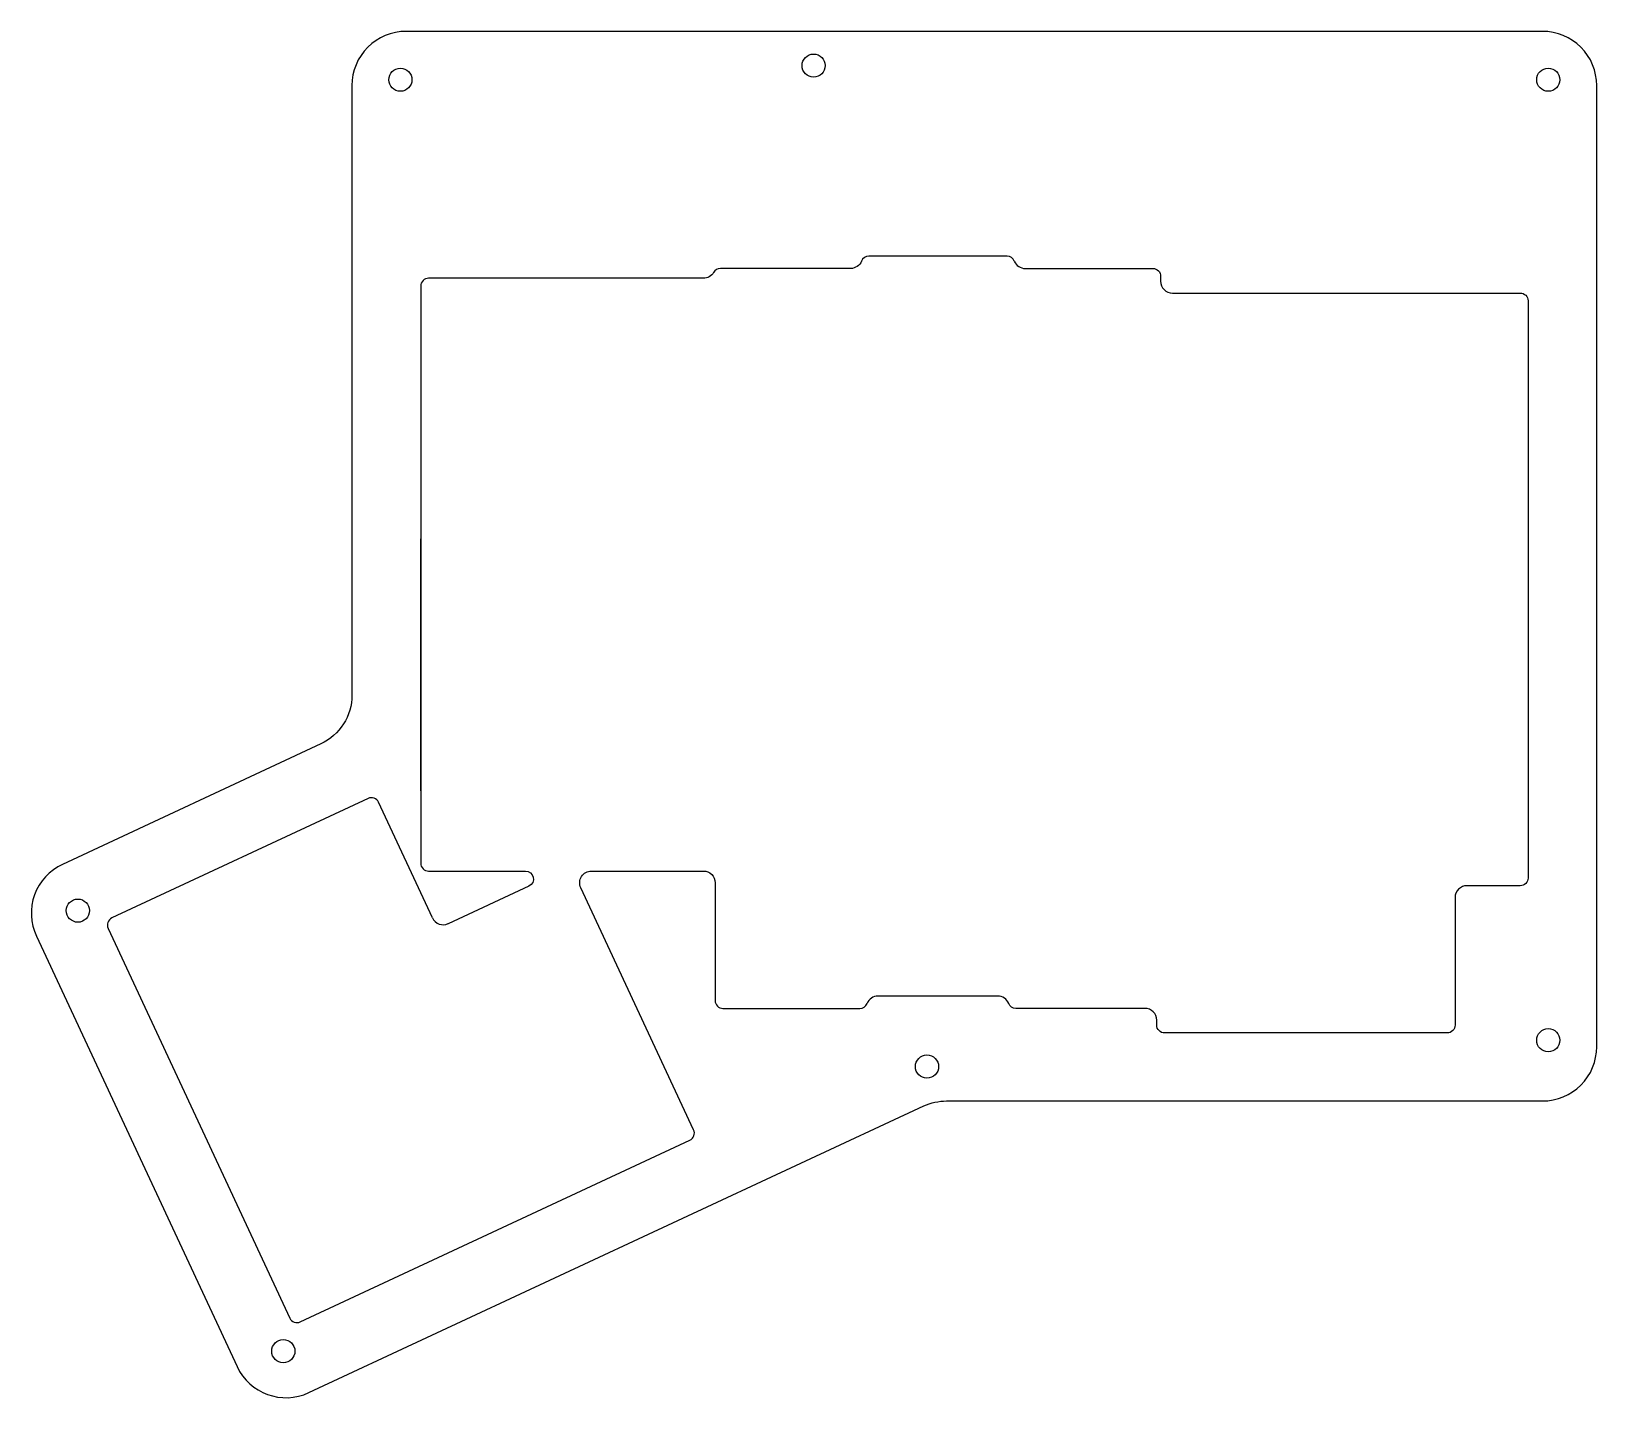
# Model space of a CAD drawing. Extents: x 12 to 215, y 10 to 187.
import ezdxf

# ---------------------------------------------------------------- set-up
doc = ezdxf.new("R2010")
doc.units = 0
doc.layers.get('0').update_dxf_attribs({"color": 1})

msp = doc.modelspace()

# ---------------------------------------------------------------- linework, layer by layer
for p, q in [((62.62, 153.63), (62.61, 88.32)), ((55.81, 87.32), (22.66, 71.86)), ((64.14, 71.86), (57.16, 86.83)), ((76.63, 76), (66.17, 71.12)), ((97.94, 44.46), (83.34, 75.77)), ((47.03, 19.6), (97.45, 43.11))]:
    msp.add_line(p, q)
msp.add_lwpolyline([(53.72, 100.73, -0.291482), (49.68, 94.38), (16.27, 78.8, 0.414222), (12.88, 69.5), (38.85, 13.82, 0.414191), (48.15, 10.43), (127.72, 47.53, -0.109498), (130.68, 48.18), (207.81, 48.18, 0.414214), (214.81, 55.18), (214.81, 179.61, 0.414214), (207.81, 186.61), (60.72, 186.61, 0.414214), (53.72, 179.61)], format="xyb", close=True)
for points in [[(119.66, 156.87, -0.305615), (118.25, 155.92), (101.4, 155.92, 0.267949), (100.52, 155.41)], [(139.44, 156.87, 0.305615), (138.5, 157.51), (120.6, 157.51, 0.305615), (119.66, 156.87)], [(139.44, 156.87, 0.305615), (140.86, 155.92), (157.37, 155.92, -0.414214), (158.38, 154.9), (158.38, 154.27, 0.414214), (159.91, 152.74), (204.92, 152.74, -0.414214), (205.92, 151.74), (205.92, 77.03, -0.414214), (204.92, 76.03), (198.01, 76.03, 0.414214), (196.48, 74.51), (196.48, 58, -0.414214), (195.47, 56.98), (158.89, 56.98, -0.414214), (157.87, 58), (157.87, 58.64, 0.414214), (156.35, 60.16), (139.65, 60.16, -0.305615), (138.71, 60.79)], [(100.52, 155.41, -0.267949), (99.2, 154.65), (63.64, 154.65, 0.414214), (62.62, 153.63), (62.62, 78.96, 0.414214), (63.64, 77.94), (76.2, 77.94, -0.802585), (76.63, 76)], [(83.34, 75.77, -0.548619), (84.72, 77.94), (99.2, 77.94, -0.414214), (100.72, 76.42), (100.72, 61.18, 0.414214), (101.74, 60.16), (119.45, 60.16, 0.305615), (120.39, 60.79)], [(22.66, 71.86, 0.414214), (22.17, 70.51), (45.68, 20.09)], [(138.71, 60.79, 0.305615), (137.3, 61.75), (121.81, 61.75, 0.305615), (120.39, 60.79)]]:
    msp.add_lwpolyline(points, format="xyb")
for centre in [(113.47, 182.17), (113.47, 182.17), (59.99, 180.35), (208.54, 180.35), (18.25, 72.81), (208.54, 56.04), (128.14, 52.63), (44.84, 15.8)]:
    msp.add_circle(centre, 1.5)
for centre, radius, start, end in [((56.24, 86.4), 1.02, 25, 115), ((65.52, 72.51), 1.52, 205, 295), ((97.02, 44.03), 1.02, 295, 25), ((46.6, 20.52), 1.02, 205, 295)]:
    msp.add_arc(centre, radius, start, end)

doc.saveas('drawing.dxf')
